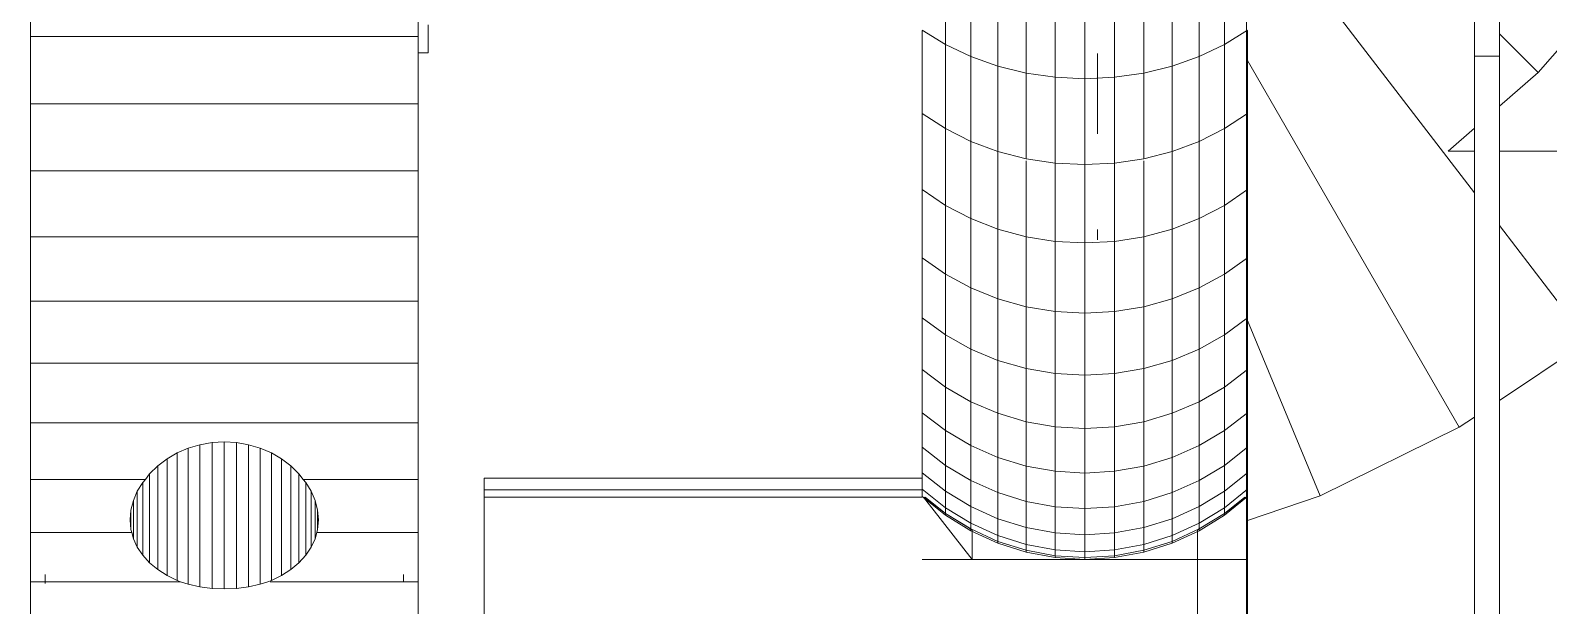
# Model space of a CAD drawing. Header units: inches. Extents: x -827 to 154, y -802 to 207.
# Drawn here: x -509.926 to -505.498, y -212.565 to -210.887 of the extents above; entities that cross this region are included whole.
import ezdxf

# ---------------------------------------------------------------- set-up
doc = ezdxf.new("R2010")
doc.units = ezdxf.units.IN
doc.header["$MEASUREMENT"] = 0
doc.layers.add('Layer0', color=7, linetype='Continuous', lineweight=9)
doc.layers.add('Miter_Saw_Station_skp', color=8, linetype='Continuous', lineweight=9)

# ---------------------------------------------------------------- blocks, each defined once
blk = doc.blocks.new('Miter_Saw_Station_skp_193-402633-Level 1')
at = {"layer": 'Layer0'}
for p, q in [((0, 6.6992), (0, 9.2234)), ((0, 6.6992), (0, 9.2234)), ((0.0787, 6.6992), (0.0787, 9.2234)), ((0.0787, 9.2234), (0.0787, 6.6992)), ((0, 6.2298), (0, 6.6992)), ((0.0787, 6.6992), (0, 6.6992)), ((0, 6.2298), (0, 6.6992)), ((0, 6.6992), (0.0787, 6.6992)), ((0.0787, 6.2298), (0.0787, 6.6992)), ((0.0787, 6.6992), (0.0787, 6.2298))]:
    blk.add_line(p, q, dxfattribs=at)
blk = doc.blocks.new('Miter_Saw_Station_skp_184-402624-Level 1')
at = {"rotation": 90.00000000000001}
blk.add_blockref('Miter_Saw_Station_skp_193-402633-Level 1', (10.1797, 0.3299), dxfattribs=at)
blk = doc.blocks.new('Miter_Saw_Station_skp_183-402623-Level 1')
at = {"layer": 'Layer0'}
for p, q in [((0, 3.2926), (0, 3.4341)), ((0, 3.2926), (0, 3.4341)), ((1.2205, 3.2926), (1.2205, 3.4341)), ((1.2205, 3.2926), (1.2205, 3.4341)), ((0.4969, 3.3004), (0.4729, 3.2926)), ((0.4729, 3.2926), (0.4969, 3.3004)), ((0.5336, 3.3087), (0.4969, 3.3004)), ((0.4969, 3.3004), (0.5336, 3.3087)), ((0.4969, 2.8724), (0.4969, 3.3004)), ((0.4969, 3.3004), (0.4969, 2.8724)), ((0.5716, 3.3137), (0.5336, 3.3087)), ((0.5336, 3.3087), (0.5716, 3.3137)), ((0.5336, 3.3087), (0.5336, 2.8617)), ((0.5336, 2.8617), (0.5336, 3.3087)), ((0.6102, 3.3154), (0.5716, 3.3137)), ((0.6102, 3.3154), (0.5716, 3.3137)), ((0.5716, 2.8551), (0.5716, 3.3137)), ((0.5716, 2.8551), (0.5716, 3.3137)), ((0.6102, 3.3154), (0.6489, 3.3137)), ((0.6102, 3.3154), (0.6102, 2.8529)), ((0.6102, 3.3154), (0.6489, 3.3137)), ((0.6102, 3.3154), (0.6102, 2.8529)), ((0.6489, 3.3137), (0.6869, 3.3087)), ((0.6869, 3.3087), (0.6489, 3.3137)), ((0.6489, 2.8551), (0.6489, 3.3137)), ((0.6489, 2.8551), (0.6489, 3.3137)), ((0.6869, 3.3087), (0.7236, 3.3004)), ((0.6869, 3.3087), (0.6869, 2.8617)), ((0.7236, 3.3004), (0.6869, 3.3087)), ((0.6869, 2.8617), (0.6869, 3.3087)), ((0.7236, 3.3004), (0.7476, 3.2926)), ((0.7236, 2.8724), (0.7236, 3.3004)), ((0.7476, 3.2926), (0.7236, 3.3004)), ((0.7236, 3.3004), (0.7236, 2.8724)), ((1.174, 3.27), (1.174, 3.2979)), ((1.174, 3.2979), (1.174, 3.27)), ((0, 3.2926), (0, 3.1377)), ((0, 3.2926), (0.4655, 3.2926)), ((0, 3.2926), (0.4655, 3.2926)), ((0, 3.1377), (0, 3.2926)), ((0.0465, 3.27), (0.0465, 3.2943)), ((0.0465, 3.2943), (0.0465, 3.27)), ((0.3753, 3.2331), (0.4008, 3.2543)), ((0.3753, 3.2331), (0.4008, 3.2543)), ((0.4008, 3.2543), (0.4299, 3.273)), ((0.4008, 3.2543), (0.4299, 3.273)), ((0.4008, 2.9279), (0.4008, 3.2543)), ((0.4008, 3.2543), (0.4008, 2.9279)), ((0.4299, 3.273), (0.4621, 3.2887)), ((0.4299, 3.273), (0.4621, 3.2887)), ((0.4299, 2.9059), (0.4299, 3.273)), ((0.4299, 3.273), (0.4299, 2.9059)), ((0.4621, 3.2887), (0.4729, 3.2926)), ((0.4621, 3.2887), (0.4729, 3.2926)), ((0.4621, 3.2887), (0.4621, 2.8872)), ((0.4621, 2.8872), (0.4621, 3.2887)), ((1.2205, 3.2926), (0.7476, 3.2926)), ((0.7476, 3.2926), (0.7583, 3.2887)), ((0.7583, 3.2887), (0.7476, 3.2926)), ((1.2205, 3.2926), (0.7476, 3.2926)), ((0.7583, 2.8872), (0.7583, 3.2887)), ((0.7583, 3.2887), (0.7905, 3.273)), ((0.7583, 3.2887), (0.7583, 2.8872)), ((0.7583, 3.2887), (0.7905, 3.273)), ((0.7905, 3.273), (0.8197, 3.2543)), ((0.8197, 3.2543), (0.7905, 3.273)), ((0.7905, 2.9059), (0.7905, 3.273)), ((0.7905, 2.9059), (0.7905, 3.273)), ((0.8197, 3.2543), (0.8452, 3.2331)), ((0.8197, 3.2543), (0.8197, 2.9279)), ((0.8452, 3.2331), (0.8197, 3.2543)), ((0.8197, 2.9279), (0.8197, 3.2543)), ((1.2205, 3.2926), (1.2205, 3.1377)), ((1.2205, 3.1377), (1.2205, 3.2926)), ((0.3366, 3.1842), (0.3537, 3.2095)), ((0.3366, 3.1842), (0.3537, 3.2095)), ((0.3537, 3.2095), (0.3753, 3.2331)), ((0.3537, 3.2095), (0.3753, 3.2331)), ((0.3537, 3.2095), (0.3537, 2.9802)), ((0.3537, 2.9802), (0.3537, 3.2095)), ((0.3753, 3.2331), (0.3753, 2.9531)), ((0.3753, 2.9531), (0.3753, 3.2331)), ((0.8452, 3.2331), (0.8667, 3.2095)), ((0.8452, 3.2331), (0.8452, 2.9531)), ((0.8667, 3.2095), (0.8452, 3.2331)), ((0.8452, 2.9531), (0.8452, 3.2331)), ((0.8667, 3.2095), (0.8839, 3.1842)), ((0.8839, 3.1842), (0.8667, 3.2095)), ((0.8667, 2.9802), (0.8667, 3.2095)), ((0.8667, 3.2095), (0.8667, 2.9802)), ((0.3188, 3.1377), (0.3242, 3.1574)), ((0.3242, 3.1574), (0.3188, 3.1377)), ((0.3242, 3.1574), (0.3366, 3.1842)), ((0.3242, 3.1574), (0.3366, 3.1842)), ((0.3242, 3.0371), (0.3242, 3.1574)), ((0.3242, 3.1574), (0.3242, 3.0371)), ((0.3366, 3.0079), (0.3366, 3.1842)), ((0.3366, 3.1842), (0.3366, 3.0079)), ((0.8839, 3.1842), (0.8963, 3.1574)), ((0.8839, 3.1842), (0.8839, 3.0079)), ((0.8963, 3.1574), (0.8839, 3.1842)), ((0.8839, 3.0079), (0.8839, 3.1842)), ((0.8963, 3.0371), (0.8963, 3.1574)), ((0.8963, 3.1574), (0.9017, 3.1377)), ((0.8963, 3.1574), (0.9017, 3.1377)), ((0.8963, 3.1574), (0.8963, 3.0371)), ((0.3188, 3.1377), (0, 3.1377)), ((0, 3.1377), (0, 2.9707)), ((0, 3.1377), (0.3188, 3.1377)), ((0, 2.9707), (0, 3.1377)), ((0.3141, 3.0981), (0.3166, 3.1289)), ((0.3141, 3.0981), (0.3166, 3.1289)), ((0.3166, 3.1289), (0.3188, 3.1377)), ((0.3166, 3.1289), (0.3188, 3.1377)), ((0.3166, 3.1289), (0.3166, 3.0673)), ((0.3166, 3.0673), (0.3166, 3.1289)), ((0.9039, 3.1289), (0.9017, 3.1377)), ((0.9017, 3.1377), (1.2205, 3.1377)), ((0.9039, 3.1289), (0.9017, 3.1377)), ((1.2205, 3.1377), (0.9017, 3.1377)), ((0.9039, 3.1289), (0.9039, 3.0673)), ((0.9064, 3.0981), (0.9039, 3.1289)), ((0.9064, 3.0981), (0.9039, 3.1289)), ((0.9039, 3.0673), (0.9039, 3.1289)), ((1.2205, 2.9707), (1.2205, 3.1377)), ((1.2205, 2.9707), (1.2205, 3.1377)), ((0.3166, 3.0673), (0.3141, 3.0981)), ((0.3166, 3.0673), (0.3141, 3.0981)), ((0.3242, 3.0371), (0.3166, 3.0673)), ((0.3242, 3.0371), (0.3166, 3.0673)), ((0.8963, 3.0371), (0.9039, 3.0673)), ((0.8963, 3.0371), (0.9039, 3.0673)), ((0.9039, 3.0673), (0.9064, 3.0981)), ((0.9039, 3.0673), (0.9064, 3.0981)), ((0.3366, 3.0079), (0.3242, 3.0371)), ((0.3366, 3.0079), (0.3242, 3.0371)), ((0.8839, 3.0079), (0.8963, 3.0371)), ((0.8839, 3.0079), (0.8963, 3.0371)), ((0.3617, 2.9707), (0, 2.9707)), ((0, 2.7928), (0, 2.9707)), ((0, 2.9707), (0.3617, 2.9707)), ((0, 2.7928), (0, 2.9707)), ((0.3537, 2.9802), (0.3366, 3.0079)), ((0.3537, 2.9802), (0.3366, 3.0079)), ((0.3617, 2.9707), (0.3537, 2.9802)), ((0.3537, 2.9802), (0.3617, 2.9707)), ((0.3753, 2.9531), (0.3617, 2.9707)), ((0.3753, 2.9531), (0.3617, 2.9707)), ((0.8452, 2.9531), (0.8587, 2.9707)), ((0.8452, 2.9531), (0.8587, 2.9707)), ((0.8667, 2.9802), (0.8587, 2.9707)), ((0.8667, 2.9802), (0.8587, 2.9707)), ((1.2205, 2.9707), (0.8587, 2.9707)), ((0.8587, 2.9707), (1.2205, 2.9707)), ((0.8667, 2.9802), (0.8839, 3.0079)), ((0.8667, 2.9802), (0.8839, 3.0079)), ((1.2205, 2.7928), (1.2205, 2.9707)), ((1.2205, 2.7928), (1.2205, 2.9707)), ((0.4008, 2.9279), (0.3753, 2.9531)), ((0.4008, 2.9279), (0.3753, 2.9531)), ((0.4299, 2.9059), (0.4008, 2.9279)), ((0.4299, 2.9059), (0.4008, 2.9279)), ((0.7905, 2.9059), (0.8197, 2.9279)), ((0.7905, 2.9059), (0.8197, 2.9279)), ((0.8197, 2.9279), (0.8452, 2.9531)), ((0.8197, 2.9279), (0.8452, 2.9531)), ((0.4621, 2.8872), (0.4299, 2.9059)), ((0.4299, 2.9059), (0.4621, 2.8872)), ((0.4969, 2.8724), (0.4621, 2.8872)), ((0.4621, 2.8872), (0.4969, 2.8724)), ((0.5336, 2.8617), (0.4969, 2.8724)), ((0.5336, 2.8617), (0.4969, 2.8724)), ((0.6869, 2.8617), (0.7236, 2.8724)), ((0.6869, 2.8617), (0.7236, 2.8724)), ((0.7236, 2.8724), (0.7583, 2.8872)), ((0.7236, 2.8724), (0.7583, 2.8872)), ((0.7583, 2.8872), (0.7905, 2.9059)), ((0.7583, 2.8872), (0.7905, 2.9059)), ((0.5336, 2.8617), (0.5716, 2.8551)), ((0.5716, 2.8551), (0.5336, 2.8617)), ((0.5716, 2.8551), (0.6102, 2.8529)), ((0.6102, 2.8529), (0.5716, 2.8551)), ((0.6102, 2.8529), (0.6489, 2.8551)), ((0.6102, 2.8529), (0.6489, 2.8551)), ((0.6489, 2.8551), (0.6869, 2.8617)), ((0.6489, 2.8551), (0.6869, 2.8617)), ((0, 2.7928), (1.2205, 2.7928)), ((0, 2.6053), (0, 2.7928)), ((0, 2.7928), (0, 2.6053)), ((0, 2.7928), (1.2205, 2.7928)), ((1.2205, 2.6053), (1.2205, 2.7928)), ((1.2205, 2.6053), (1.2205, 2.7928)), ((0, 2.6053), (0, 2.4098)), ((0, 2.6053), (1.2205, 2.6053)), ((0, 2.4098), (0, 2.6053)), ((1.2205, 2.6053), (0, 2.6053)), ((1.2205, 2.4098), (1.2205, 2.6053)), ((1.2205, 2.4098), (1.2205, 2.6053)), ((1.2205, 2.4098), (0, 2.4098)), ((0, 2.2077), (0, 2.4098)), ((0, 2.4098), (0, 2.2077)), ((0, 2.4098), (1.2205, 2.4098)), ((1.2205, 2.2077), (1.2205, 2.4098)), ((1.2205, 2.2077), (1.2205, 2.4098)), ((0, 2.0005), (0, 2.2077)), ((1.2205, 2.2077), (0, 2.2077)), ((0, 2.2077), (0, 2.0005)), ((0, 2.2077), (1.2205, 2.2077)), ((1.2205, 2.0005), (1.2205, 2.2077)), ((1.2205, 2.0005), (1.2205, 2.2077)), ((0, 1.7898), (0, 2.0005)), ((0, 2.0005), (0, 1.7898)), ((0, 2.0005), (1.2205, 2.0005)), ((1.2205, 2.0005), (0, 2.0005)), ((1.2205, 1.7898), (1.2205, 2.0005)), ((1.2205, 1.7898), (1.2205, 2.0005)), ((0, 1.5772), (0, 1.7898)), ((0, 1.7898), (0, 1.5772)), ((0, 1.7898), (1.2205, 1.7898)), ((1.2205, 1.7898), (0, 1.7898)), ((1.2205, 1.5772), (1.2205, 1.7898)), ((1.2205, 1.5772), (1.2205, 1.7898)), ((0, 1.3644), (0, 1.5772)), ((1.2205, 1.5772), (0, 1.5772)), ((0, 1.5772), (0, 1.3644)), ((0, 1.5772), (1.2205, 1.5772)), ((1.2205, 1.3644), (1.2205, 1.5772)), ((1.2205, 1.3644), (1.2205, 1.5772))]:
    blk.add_line(p, q, dxfattribs=at)
blk = doc.blocks.new('Miter_Saw_Station_skp_169-402609-Level 1')
at = {"layer": 'Layer0'}
for p, q in [((0.5902, 7.8487), (0.7477, 7.8487)), ((0.7477, 7.8487), (0.5902, 7.8487)), ((0.5902, 7.7553), (0.5902, 7.8487)), ((0.6749, 7.7039), (0.5902, 7.7553)), ((0.5902, 7.7553), (0.6749, 7.7039)), ((0.6749, 7.7039), (0.7406, 7.6528)), ((0.6749, 7.7039), (0.7406, 7.6528))]:
    blk.add_line(p, q, dxfattribs=at)
blk = doc.blocks.new('Miter_Saw_Station_skp_167-402607-Level 1')
at = {"layer": 'Layer0'}
for p, q in [((0.4184, 11.381), (0.3265, 11.3639)), ((0.4184, 11.381), (0.3265, 11.3639)), ((0.3265, 11.3583), (0.4184, 11.3754)), ((0.4184, 11.3754), (0.3265, 11.3583)), ((0.5118, 11.3867), (0.4184, 11.381)), ((0.5118, 11.3867), (0.4184, 11.381)), ((0.4184, 11.3754), (0.5118, 11.3811)), ((0.5118, 11.3811), (0.4184, 11.3754)), ((0.4184, 11.381), (0.4184, 11.3571)), ((0.4184, 11.3571), (0.4184, 11.381)), ((0.4184, 11.381), (0.4184, 11.3754)), ((0.4184, 11.3754), (0.4184, 11.381)), ((0.5118, 11.3867), (0.6052, 11.381)), ((0.5118, 11.3867), (0.5118, 11.3628)), ((0.5118, 11.3867), (0.5118, 11.3628)), ((0.5118, 11.3867), (0.5118, 11.3811)), ((0.5118, 11.3867), (0.5118, 11.3811)), ((0.5118, 11.3867), (0.6052, 11.381)), ((0.6052, 11.3754), (0.5118, 11.3811)), ((0.6052, 11.3754), (0.5118, 11.3811)), ((0.6052, 11.3571), (0.6052, 11.381)), ((0.6052, 11.381), (0.6971, 11.3639)), ((0.6052, 11.381), (0.6052, 11.3571)), ((0.6052, 11.3754), (0.6052, 11.381)), ((0.6052, 11.381), (0.6052, 11.3754)), ((0.6052, 11.381), (0.6971, 11.3639)), ((0.6971, 11.3583), (0.6052, 11.3754)), ((0.6971, 11.3583), (0.6052, 11.3754)), ((0.2373, 11.3357), (0.1524, 11.2967)), ((0.2373, 11.3357), (0.1524, 11.2967)), ((0.1524, 11.2912), (0.2373, 11.3301)), ((0.2373, 11.3301), (0.1524, 11.2912)), ((0.3265, 11.3639), (0.2373, 11.3357)), ((0.3265, 11.3639), (0.2373, 11.3357)), ((0.2373, 11.3301), (0.3265, 11.3583)), ((0.3265, 11.3583), (0.2373, 11.3301)), ((0.3265, 11.3401), (0.2373, 11.3119)), ((0.2373, 11.3119), (0.3265, 11.3401)), ((0.2373, 11.3357), (0.2373, 11.3119)), ((0.2373, 11.3119), (0.2373, 11.3357)), ((0.2373, 11.3357), (0.2373, 11.3301)), ((0.2373, 11.3301), (0.2373, 11.3357)), ((0.3265, 11.3401), (0.3265, 11.3639)), ((0.3265, 11.3639), (0.3265, 11.3401)), ((0.3265, 11.3583), (0.3265, 11.3639)), ((0.3265, 11.3639), (0.3265, 11.3583)), ((0.3265, 11.3401), (0.4184, 11.3571)), ((0.4184, 11.3571), (0.3265, 11.3401)), ((0.3265, 11.2868), (0.3265, 11.3401)), ((0.3265, 11.3401), (0.3265, 11.2868)), ((0.5118, 11.3628), (0.4184, 11.3571)), ((0.4184, 11.3571), (0.5118, 11.3628)), ((0.4184, 11.3571), (0.4184, 11.3037)), ((0.4184, 11.3037), (0.4184, 11.3571)), ((0.5118, 11.3628), (0.6052, 11.3571)), ((0.5118, 11.3628), (0.5118, 11.3094)), ((0.5118, 11.3628), (0.5118, 11.3094)), ((0.6052, 11.3571), (0.5118, 11.3628)), ((0.6052, 11.3037), (0.6052, 11.3571)), ((0.6052, 11.3571), (0.6971, 11.3401)), ((0.6052, 11.3571), (0.6052, 11.3037)), ((0.6971, 11.3401), (0.6052, 11.3571)), ((0.6971, 11.3401), (0.6971, 11.3639)), ((0.6971, 11.3639), (0.7863, 11.3357)), ((0.6971, 11.3639), (0.6971, 11.3401)), ((0.6971, 11.3639), (0.6971, 11.3583)), ((0.6971, 11.3639), (0.7863, 11.3357)), ((0.6971, 11.3583), (0.6971, 11.3639)), ((0.7863, 11.3301), (0.6971, 11.3583)), ((0.7863, 11.3301), (0.6971, 11.3583)), ((0.6971, 11.2868), (0.6971, 11.3401)), ((0.6971, 11.3401), (0.7863, 11.3119)), ((0.6971, 11.3401), (0.6971, 11.2868)), ((0.7863, 11.3119), (0.6971, 11.3401)), ((0.7863, 11.3119), (0.7863, 11.3357)), ((0.7863, 11.3357), (0.8713, 11.2967)), ((0.7863, 11.3357), (0.7863, 11.3119)), ((0.7863, 11.3357), (0.7863, 11.3301)), ((0.7863, 11.3357), (0.8713, 11.2967)), ((0.7863, 11.3301), (0.7863, 11.3357)), ((0.8713, 11.2912), (0.7863, 11.3301)), ((0.8713, 11.2912), (0.7863, 11.3301)), ((0.1524, 11.2967), (0.0729, 11.2477)), ((0.1524, 11.2967), (0.0729, 11.2477)), ((0.0729, 11.2422), (0.1524, 11.2912)), ((0.1524, 11.2912), (0.0729, 11.2422)), ((0.2373, 11.3119), (0.1524, 11.2732)), ((0.1524, 11.2732), (0.2373, 11.3119)), ((0.1524, 11.2732), (0.1524, 11.2967)), ((0.1524, 11.2967), (0.1524, 11.2732)), ((0.1524, 11.2967), (0.1524, 11.2912)), ((0.1524, 11.2912), (0.1524, 11.2967)), ((0.2373, 11.3119), (0.2373, 11.2589)), ((0.2373, 11.2589), (0.2373, 11.3119)), ((0.3265, 11.2868), (0.2373, 11.2589)), ((0.2373, 11.2589), (0.3265, 11.2868)), ((0.4184, 11.3037), (0.3265, 11.2868)), ((0.3265, 11.2868), (0.4184, 11.3037)), ((0.3265, 11.2868), (0.3265, 11.2044)), ((0.3265, 11.2044), (0.3265, 11.2868)), ((0.5118, 11.3094), (0.4184, 11.3037)), ((0.4184, 11.3037), (0.5118, 11.3094)), ((0.4184, 11.2211), (0.4184, 11.3037)), ((0.4184, 11.3037), (0.4184, 11.2211)), ((0.5118, 11.3094), (0.5118, 11.2267)), ((0.5118, 11.3094), (0.6052, 11.3037)), ((0.5118, 11.3094), (0.5118, 11.2267)), ((0.6052, 11.3037), (0.5118, 11.3094)), ((0.6052, 11.3037), (0.6971, 11.2868)), ((0.6052, 11.3037), (0.6052, 11.2211)), ((0.6052, 11.2211), (0.6052, 11.3037)), ((0.6971, 11.2868), (0.6052, 11.3037)), ((0.6971, 11.2044), (0.6971, 11.2868)), ((0.6971, 11.2868), (0.7863, 11.2589)), ((0.6971, 11.2868), (0.6971, 11.2044)), ((0.7863, 11.2589), (0.6971, 11.2868)), ((0.7863, 11.3119), (0.8713, 11.2732)), ((0.7863, 11.3119), (0.7863, 11.2589)), ((0.7863, 11.2589), (0.7863, 11.3119)), ((0.8713, 11.2732), (0.7863, 11.3119)), ((0.8713, 11.2732), (0.8713, 11.2967)), ((0.8713, 11.2967), (0.9508, 11.2477)), ((0.8713, 11.2967), (0.8713, 11.2732)), ((0.8713, 11.2967), (0.8713, 11.2912)), ((0.8713, 11.2967), (0.9508, 11.2477)), ((0.8713, 11.2912), (0.8713, 11.2967)), ((0.9508, 11.2422), (0.8713, 11.2912)), ((0.9508, 11.2422), (0.8713, 11.2912)), ((0.0729, 11.2477), (0, 11.1894)), ((0.0729, 11.2477), (0, 11.1894)), ((0.009, 11.191), (0.0729, 11.2422)), ((0.0729, 11.2422), (0.009, 11.191)), ((0.1524, 11.2732), (0.0729, 11.2243)), ((0.0729, 11.2243), (0.1524, 11.2732)), ((0.0729, 11.2477), (0.0729, 11.2422)), ((0.0729, 11.2477), (0.0729, 11.2243)), ((0.0729, 11.2243), (0.0729, 11.2477)), ((0.0729, 11.2422), (0.0729, 11.2477)), ((0.1524, 11.2732), (0.1524, 11.2205)), ((0.1524, 11.2205), (0.1524, 11.2732)), ((0.2373, 11.2589), (0.1524, 11.2205)), ((0.1524, 11.2205), (0.2373, 11.2589)), ((0.2373, 11.1769), (0.2373, 11.2589)), ((0.2373, 11.2589), (0.2373, 11.1769)), ((0.4184, 11.2211), (0.5118, 11.2267)), ((0.5118, 11.2267), (0.4184, 11.2211)), ((0.5118, 11.2267), (0.6052, 11.2211)), ((0.5118, 11.2267), (0.5118, 11.1151)), ((0.6052, 11.2211), (0.5118, 11.2267)), ((0.5118, 11.2267), (0.5118, 11.1151)), ((0.7863, 11.1769), (0.7863, 11.2589)), ((0.7863, 11.2589), (0.8713, 11.2205)), ((0.7863, 11.2589), (0.7863, 11.1769)), ((0.8713, 11.2205), (0.7863, 11.2589)), ((0.8713, 11.2205), (0.8713, 11.2732)), ((0.8713, 11.2732), (0.9508, 11.2243)), ((0.8713, 11.2732), (0.8713, 11.2205)), ((0.9508, 11.2243), (0.8713, 11.2732)), ((0.9508, 11.2477), (1.0236, 11.1894)), ((0.9508, 11.2477), (0.9508, 11.2243)), ((0.9508, 11.2243), (0.9508, 11.2477)), ((0.9508, 11.2477), (0.9508, 11.2422)), ((0.9508, 11.2477), (1.0236, 11.1894)), ((0.9508, 11.2422), (0.9508, 11.2477)), ((1.0146, 11.191), (0.9508, 11.2422)), ((1.0146, 11.191), (0.9508, 11.2422)), ((0.0729, 11.2243), (0, 11.1662)), ((0, 11.1662), (0.0729, 11.2243)), ((0.0729, 11.172), (0.0729, 11.2243)), ((0.0729, 11.2243), (0.0729, 11.172)), ((0.1524, 11.2205), (0.0729, 11.172)), ((0.0729, 11.172), (0.1524, 11.2205)), ((0.1524, 11.2205), (0.1524, 11.1389)), ((0.1524, 11.1389), (0.1524, 11.2205)), ((0.2373, 11.1769), (0.3265, 11.2044)), ((0.3265, 11.2044), (0.2373, 11.1769)), ((0.4184, 11.2211), (0.3265, 11.2044)), ((0.3265, 11.2044), (0.4184, 11.2211)), ((0.3265, 11.0932), (0.3265, 11.2044)), ((0.3265, 11.2044), (0.3265, 11.0932)), ((0.4184, 11.2211), (0.4184, 11.1096)), ((0.4184, 11.1096), (0.4184, 11.2211)), ((0.6971, 11.2044), (0.6052, 11.2211)), ((0.6052, 11.1096), (0.6052, 11.2211)), ((0.6052, 11.2211), (0.6971, 11.2044)), ((0.6052, 11.2211), (0.6052, 11.1096)), ((0.7863, 11.1769), (0.6971, 11.2044)), ((0.6971, 11.2044), (0.7863, 11.1769)), ((0.6971, 11.2044), (0.6971, 11.0932)), ((0.6971, 11.0932), (0.6971, 11.2044)), ((0.8713, 11.1389), (0.8713, 11.2205)), ((0.8713, 11.2205), (0.9508, 11.172)), ((0.8713, 11.2205), (0.8713, 11.1389)), ((0.9508, 11.172), (0.8713, 11.2205)), ((0.9508, 11.172), (0.9508, 11.2243)), ((0.9508, 11.2243), (1.0236, 11.1662)), ((0.9508, 11.2243), (0.9508, 11.172)), ((1.0236, 11.1662), (0.9508, 11.2243)), ((0.0729, 11.172), (0, 11.1143)), ((0, 11.1143), (0.0729, 11.172)), ((0.0729, 11.0911), (0.0729, 11.172)), ((0.0729, 11.172), (0.0729, 11.0911)), ((0.0729, 11.0911), (0.1524, 11.1389)), ((0.1524, 11.1389), (0.0729, 11.0911)), ((0.1524, 11.1389), (0.2373, 11.1769)), ((0.2373, 11.1769), (0.1524, 11.1389)), ((0.1524, 11.1389), (0.1524, 11.0288)), ((0.1524, 11.0288), (0.1524, 11.1389)), ((0.2373, 11.1769), (0.2373, 11.0661)), ((0.2373, 11.0661), (0.2373, 11.1769)), ((0.8713, 11.1389), (0.7863, 11.1769)), ((0.7863, 11.0661), (0.7863, 11.1769)), ((0.7863, 11.1769), (0.8713, 11.1389)), ((0.7863, 11.1769), (0.7863, 11.0661)), ((0.8713, 11.1389), (0.9508, 11.0911)), ((0.8713, 11.1389), (0.8713, 11.0288)), ((0.9508, 11.0911), (0.8713, 11.1389)), ((0.8713, 11.0288), (0.8713, 11.1389)), ((0.9508, 11.0911), (0.9508, 11.172)), ((0.9508, 11.172), (1.0236, 11.1143)), ((0.9508, 11.172), (0.9508, 11.0911)), ((1.0236, 11.1143), (0.9508, 11.172)), ((0, 11.0341), (0.0729, 11.0911)), ((0.0729, 11.0911), (0, 11.0341)), ((0.0729, 10.9818), (0.0729, 11.0911)), ((0.0729, 11.0911), (0.0729, 10.9818)), ((0.2373, 11.0661), (0.3265, 11.0932)), ((0.3265, 11.0932), (0.2373, 11.0661)), ((0.3265, 11.0932), (0.4184, 11.1096)), ((0.4184, 11.1096), (0.3265, 11.0932)), ((0.3265, 11.0932), (0.3265, 10.9537)), ((0.3265, 10.9537), (0.3265, 11.0932)), ((0.4184, 11.1096), (0.5118, 11.1151)), ((0.5118, 11.1151), (0.4184, 11.1096)), ((0.4184, 11.1096), (0.4184, 10.9697)), ((0.4184, 10.9697), (0.4184, 11.1096)), ((0.6052, 11.1096), (0.5118, 11.1151)), ((0.5118, 11.1151), (0.6052, 11.1096)), ((0.5118, 11.1151), (0.5118, 10.9751)), ((0.5118, 11.1151), (0.5118, 10.9751)), ((0.6052, 11.1096), (0.6971, 11.0932)), ((0.6052, 11.1096), (0.6052, 10.9697)), ((0.6971, 11.0932), (0.6052, 11.1096)), ((0.6052, 10.9697), (0.6052, 11.1096)), ((0.6971, 10.9537), (0.6971, 11.0932)), ((0.7863, 11.0661), (0.6971, 11.0932)), ((0.6971, 11.0932), (0.7863, 11.0661)), ((0.6971, 11.0932), (0.6971, 10.9537)), ((0.9508, 10.9818), (0.9508, 11.0911)), ((1.0236, 11.0341), (0.9508, 11.0911)), ((0.9508, 11.0911), (1.0236, 11.0341)), ((0.9508, 11.0911), (0.9508, 10.9818)), ((0.1524, 11.0288), (0.2373, 11.0661)), ((0.2373, 11.0661), (0.1524, 11.0288)), ((0.2373, 11.0661), (0.2373, 10.9272)), ((0.2373, 10.9272), (0.2373, 11.0661)), ((0.7863, 11.0661), (0.8713, 11.0288)), ((0.7863, 11.0661), (0.7863, 10.9272)), ((0.8713, 11.0288), (0.7863, 11.0661)), ((0.7863, 10.9272), (0.7863, 11.0661)), ((0.0729, 10.9818), (0.1524, 11.0288)), ((0.1524, 11.0288), (0.0729, 10.9818)), ((0.1524, 10.8907), (0.1524, 11.0288)), ((0.1524, 11.0288), (0.1524, 10.8907)), ((0.9508, 10.9818), (0.8713, 11.0288)), ((0.8713, 11.0288), (0.9508, 10.9818)), ((0.8713, 11.0288), (0.8713, 10.8907)), ((0.8713, 10.8907), (0.8713, 11.0288)), ((0, 10.9258), (0.0729, 10.9818)), ((0.0729, 10.9818), (0, 10.9258)), ((0.0729, 10.9818), (0.0729, 10.8447)), ((0.0729, 10.8447), (0.0729, 10.9818)), ((0.3265, 10.9537), (0.2373, 10.9272)), ((0.2373, 10.9272), (0.3265, 10.9537)), ((0.4184, 10.9697), (0.3265, 10.9537)), ((0.3265, 10.9537), (0.4184, 10.9697)), ((0.3265, 10.9537), (0.3265, 10.7864)), ((0.3265, 10.7864), (0.3265, 10.9537)), ((0.5118, 10.9751), (0.4184, 10.9697)), ((0.4184, 10.9697), (0.5118, 10.9751)), ((0.4184, 10.9697), (0.4184, 10.8021)), ((0.4184, 10.8021), (0.4184, 10.9697)), ((0.6052, 10.9697), (0.5118, 10.9751)), ((0.5118, 10.9751), (0.5118, 10.8073)), ((0.5118, 10.9751), (0.6052, 10.9697)), ((0.5118, 10.9751), (0.5118, 10.8073)), ((0.6971, 10.9537), (0.6052, 10.9697)), ((0.6052, 10.8021), (0.6052, 10.9697)), ((0.6052, 10.9697), (0.6971, 10.9537)), ((0.6052, 10.9697), (0.6052, 10.8021)), ((0.7863, 10.9272), (0.6971, 10.9537)), ((0.6971, 10.7864), (0.6971, 10.9537)), ((0.6971, 10.9537), (0.7863, 10.9272)), ((0.6971, 10.9537), (0.6971, 10.7864)), ((0.9508, 10.8447), (0.9508, 10.9818)), ((0.9508, 10.9818), (1.0236, 10.9258)), ((0.9508, 10.9818), (0.9508, 10.8447)), ((1.0236, 10.9258), (0.9508, 10.9818)), ((0.2373, 10.9272), (0.1524, 10.8907)), ((0.1524, 10.8907), (0.2373, 10.9272)), ((0.2373, 10.9272), (0.2373, 10.7607)), ((0.2373, 10.7607), (0.2373, 10.9272)), ((0.8713, 10.8907), (0.7863, 10.9272)), ((0.7863, 10.7607), (0.7863, 10.9272)), ((0.7863, 10.9272), (0.8713, 10.8907)), ((0.7863, 10.9272), (0.7863, 10.7607)), ((0.0729, 10.8447), (0, 10.7899)), ((0, 10.7899), (0.0729, 10.8447)), ((0.1524, 10.8907), (0.0729, 10.8447)), ((0.0729, 10.8447), (0.1524, 10.8907)), ((0.0729, 10.8447), (0.0729, 10.6803)), ((0.0729, 10.6803), (0.0729, 10.8447)), ((0.1524, 10.8907), (0.1524, 10.7251)), ((0.1524, 10.7251), (0.1524, 10.8907)), ((0.9508, 10.8447), (0.8713, 10.8907)), ((0.8713, 10.7251), (0.8713, 10.8907)), ((0.8713, 10.8907), (0.9508, 10.8447)), ((0.8713, 10.8907), (0.8713, 10.7251)), ((1.0236, 10.7899), (0.9508, 10.8447)), ((0.9508, 10.8447), (1.0236, 10.7899)), ((0.9508, 10.8447), (0.9508, 10.6803)), ((0.9508, 10.6803), (0.9508, 10.8447)), ((0.4184, 10.8021), (0.3265, 10.7864)), ((0.3265, 10.7864), (0.4184, 10.8021)), ((0.4184, 10.8021), (0.5118, 10.8073)), ((0.5118, 10.8073), (0.4184, 10.8021)), ((0.4184, 10.8021), (0.4184, 10.6074)), ((0.4184, 10.6074), (0.4184, 10.8021)), ((0.5118, 10.8073), (0.6052, 10.8021)), ((0.5118, 10.8073), (0.5118, 10.6124)), ((0.5118, 10.8073), (0.5118, 10.6124)), ((0.6052, 10.8021), (0.5118, 10.8073)), ((0.6052, 10.8021), (0.6971, 10.7864)), ((0.6052, 10.8021), (0.6052, 10.6074)), ((0.6052, 10.6074), (0.6052, 10.8021)), ((0.6971, 10.7864), (0.6052, 10.8021)), ((0.1524, 10.7251), (0.2373, 10.7607)), ((0.2373, 10.7607), (0.1524, 10.7251)), ((0.3265, 10.7864), (0.2373, 10.7607)), ((0.2373, 10.7607), (0.3265, 10.7864)), ((0.2373, 10.5673), (0.2373, 10.7607)), ((0.2373, 10.7607), (0.2373, 10.5673)), ((0.3265, 10.5922), (0.3265, 10.7864)), ((0.3265, 10.7864), (0.3265, 10.5922)), ((0.6971, 10.5922), (0.6971, 10.7864)), ((0.6971, 10.7864), (0.7863, 10.7607)), ((0.6971, 10.7864), (0.6971, 10.5922)), ((0.7863, 10.7607), (0.6971, 10.7864)), ((0.7863, 10.5673), (0.7863, 10.7607)), ((0.7863, 10.7607), (0.8713, 10.7251)), ((0.7863, 10.7607), (0.7863, 10.5673)), ((0.8713, 10.7251), (0.7863, 10.7607)), ((0.0729, 10.6803), (0.1524, 10.7251)), ((0.1524, 10.7251), (0.0729, 10.6803)), ((0.1524, 10.7251), (0.1524, 10.5329)), ((0.1524, 10.5329), (0.1524, 10.7251)), ((0.8713, 10.5329), (0.8713, 10.7251)), ((0.8713, 10.7251), (0.9508, 10.6803)), ((0.8713, 10.7251), (0.8713, 10.5329)), ((0.9508, 10.6803), (0.8713, 10.7251)), ((0.0729, 10.6803), (0, 10.627)), ((0, 10.627), (0.0729, 10.6803)), ((0.0729, 10.6803), (0.0729, 10.4895)), ((0.0729, 10.4895), (0.0729, 10.6803)), ((0.9508, 10.4895), (0.9508, 10.6803)), ((0.9508, 10.6803), (1.0236, 10.627)), ((0.9508, 10.6803), (0.9508, 10.4895)), ((1.0236, 10.627), (0.9508, 10.6803)), ((0.3265, 10.5922), (0.4184, 10.6074)), ((0.4184, 10.6074), (0.3265, 10.5922)), ((0.4184, 10.6074), (0.5118, 10.6124)), ((0.5118, 10.6124), (0.4184, 10.6074)), ((0.4184, 10.3865), (0.4184, 10.6074)), ((0.4184, 10.6074), (0.4184, 10.3865)), ((0.6052, 10.6074), (0.5118, 10.6124)), ((0.5118, 10.6124), (0.6052, 10.6074)), ((0.5118, 10.6124), (0.5118, 10.3914)), ((0.5118, 10.6124), (0.5118, 10.3914)), ((0.6971, 10.5922), (0.6052, 10.6074)), ((0.6052, 10.3865), (0.6052, 10.6074)), ((0.6052, 10.6074), (0.6971, 10.5922)), ((0.6052, 10.6074), (0.6052, 10.3865)), ((0.2373, 10.5673), (0.1524, 10.5329)), ((0.1524, 10.5329), (0.2373, 10.5673)), ((0.2373, 10.5673), (0.3265, 10.5922)), ((0.3265, 10.5922), (0.2373, 10.5673)), ((0.2373, 10.5673), (0.2373, 10.3479)), ((0.2373, 10.3479), (0.2373, 10.5673)), ((0.3265, 10.5922), (0.3265, 10.3719)), ((0.3265, 10.3719), (0.3265, 10.5922)), ((0.7863, 10.5673), (0.6971, 10.5922)), ((0.6971, 10.5922), (0.7863, 10.5673)), ((0.6971, 10.5922), (0.6971, 10.3719)), ((0.6971, 10.3719), (0.6971, 10.5922)), ((0.8713, 10.5329), (0.7863, 10.5673)), ((0.7863, 10.5673), (0.8713, 10.5329)), ((0.7863, 10.5673), (0.7863, 10.3479)), ((0.7863, 10.3479), (0.7863, 10.5673)), ((0.1524, 10.5329), (0.0729, 10.4895)), ((0.0729, 10.4895), (0.1524, 10.5329)), ((0.1524, 10.5329), (0.1524, 10.3148)), ((0.1524, 10.3148), (0.1524, 10.5329)), ((0.9508, 10.4895), (0.8713, 10.5329)), ((0.8713, 10.3148), (0.8713, 10.5329)), ((0.8713, 10.5329), (0.9508, 10.4895)), ((0.8713, 10.5329), (0.8713, 10.3148)), ((0.0729, 10.4895), (0, 10.4379)), ((0, 10.4379), (0.0729, 10.4895)), ((0.0729, 10.4895), (0.0729, 10.2731)), ((0.0729, 10.2731), (0.0729, 10.4895)), ((1.0236, 10.4379), (0.9508, 10.4895)), ((0.9508, 10.2731), (0.9508, 10.4895)), ((0.9508, 10.4895), (1.0236, 10.4379)), ((0.9508, 10.4895), (0.9508, 10.2731)), ((0.3265, 10.3719), (0.2373, 10.3479)), ((0.2373, 10.3479), (0.3265, 10.3719)), ((0.4184, 10.3865), (0.3265, 10.3719)), ((0.3265, 10.3719), (0.4184, 10.3865)), ((0.3265, 10.3719), (0.3265, 10.1332)), ((0.3265, 10.1332), (0.3265, 10.3719)), ((0.5118, 10.3914), (0.4184, 10.3865)), ((0.4184, 10.3865), (0.5118, 10.3914)), ((0.4184, 10.3865), (0.4184, 10.1404)), ((0.4184, 10.1404), (0.4184, 10.3865)), ((0.5118, 10.3914), (0.5118, 10.1451)), ((0.5118, 10.3914), (0.6052, 10.3865)), ((0.5118, 10.3914), (0.5118, 10.1451)), ((0.6052, 10.3865), (0.5118, 10.3914)), ((0.6052, 10.1404), (0.6052, 10.3865)), ((0.6052, 10.3865), (0.6971, 10.3719)), ((0.6052, 10.3865), (0.6052, 10.1404)), ((0.6971, 10.3719), (0.6052, 10.3865)), ((0.6971, 10.3719), (0.7863, 10.3479)), ((0.6971, 10.3719), (0.6971, 10.1332)), ((0.6971, 10.1332), (0.6971, 10.3719)), ((0.7863, 10.3479), (0.6971, 10.3719)), ((0.2373, 10.3479), (0.1524, 10.3148)), ((0.1524, 10.3148), (0.2373, 10.3479)), ((0.2373, 10.1035), (0.2373, 10.3479)), ((0.2373, 10.3479), (0.2373, 10.1035)), ((0.7863, 10.1035), (0.7863, 10.3479)), ((0.7863, 10.3479), (0.8713, 10.3148)), ((0.7863, 10.3479), (0.7863, 10.1035)), ((0.8713, 10.3148), (0.7863, 10.3479)), ((0, 10.2234), (0.0729, 10.2731)), ((0.0729, 10.2731), (0, 10.2234)), ((0.1524, 10.3148), (0.0729, 10.2731)), ((0.0729, 10.2731), (0.1524, 10.3148)), ((0.0729, 10.0319), (0.0729, 10.2731)), ((0.0729, 10.2731), (0.0729, 10.0319)), ((0.1524, 10.3148), (0.1524, 10.0718)), ((0.1524, 10.0718), (0.1524, 10.3148)), ((0.8713, 10.0718), (0.8713, 10.3148)), ((0.8713, 10.3148), (0.9508, 10.2731)), ((0.8713, 10.3148), (0.8713, 10.0718)), ((0.9508, 10.2731), (0.8713, 10.3148)), ((0.9508, 10.0319), (0.9508, 10.2731)), ((0.9508, 10.2731), (1.0236, 10.2234)), ((0.9508, 10.2731), (0.9508, 10.0319)), ((1.0236, 10.2234), (0.9508, 10.2731)), ((0, 10.2234), (0, 9.9859)), ((0, 9.9859), (0, 10.2234)), ((1.0236, 9.9859), (1.0236, 10.2234)), ((1.0236, 9.9859), (1.0236, 10.2234)), ((0.3265, 10.1265), (0.4184, 10.1404)), ((0.4184, 10.1404), (0.3265, 10.1265)), ((0.5118, 10.1451), (0.4184, 10.1404)), ((0.4184, 10.1404), (0.5118, 10.1451)), ((0.4184, 9.8703), (0.4184, 10.1404)), ((0.4184, 10.1404), (0.4184, 9.8703)), ((0.5118, 10.1451), (0.5118, 9.8747)), ((0.5118, 10.1451), (0.6052, 10.1404)), ((0.5118, 10.1451), (0.5118, 9.8747)), ((0.6052, 10.1404), (0.5118, 10.1451)), ((0.6052, 10.1404), (0.6971, 10.1265)), ((0.6052, 10.1404), (0.6052, 9.8703)), ((0.6052, 9.8703), (0.6052, 10.1404)), ((0.6971, 10.1265), (0.6052, 10.1404)), ((0.2373, 10.1035), (0.1524, 10.0718)), ((0.1524, 10.0718), (0.2373, 10.1035)), ((0.2373, 10.1035), (0.3265, 10.1265)), ((0.3265, 10.1265), (0.2373, 10.1035)), ((0.2373, 9.8352), (0.2373, 10.1035)), ((0.2373, 10.1035), (0.2373, 9.8352)), ((0.3265, 10.1265), (0.3265, 9.857)), ((0.3265, 9.857), (0.3265, 10.1265)), ((0.7863, 10.1035), (0.6971, 10.1265)), ((0.6971, 9.857), (0.6971, 10.1265)), ((0.6971, 10.1265), (0.7863, 10.1035)), ((0.6971, 10.1265), (0.6971, 9.857)), ((0.8713, 10.0718), (0.7863, 10.1035)), ((0.7863, 10.1035), (0.8713, 10.0718)), ((0.7863, 10.1035), (0.7863, 9.8352)), ((0.7863, 9.8352), (0.7863, 10.1035)), ((0, 9.9844), (0.0729, 10.0319)), ((0, 9.9844), (0.0729, 10.0319)), ((0.0729, 10.0319), (0.1524, 10.0718)), ((0.1524, 10.0718), (0.0729, 10.0319)), ((0.0729, 9.7671), (0.0729, 10.0319)), ((0.0729, 9.7671), (0.0729, 10.0319)), ((0.1524, 9.8051), (0.1524, 10.0718)), ((0.1524, 10.0718), (0.1524, 9.8051)), ((0.9508, 10.0319), (0.8713, 10.0718)), ((0.8713, 10.0718), (0.9508, 10.0319)), ((0.8713, 10.0718), (0.8713, 9.8051)), ((0.8713, 9.8051), (0.8713, 10.0718)), ((1.0236, 9.9844), (0.9508, 10.0319)), ((0.9508, 9.7671), (0.9508, 10.0319)), ((0.9508, 9.7671), (0.9508, 10.0319)), ((1.0236, 9.9844), (0.9508, 10.0319)), ((0, 9.9844), (0, 9.7234)), ((0, 9.9844), (0, 9.7234)), ((1.0236, 9.9844), (1.0236, 9.7234)), ((1.0236, 9.7234), (1.0236, 9.9844)), ((0.3265, 9.857), (0.2373, 9.8352)), ((0.2373, 9.8352), (0.3265, 9.857)), ((0.4184, 9.8703), (0.3265, 9.857)), ((0.3265, 9.857), (0.4184, 9.8703)), ((0.3265, 9.857), (0.3265, 9.5647)), ((0.3265, 9.5647), (0.3265, 9.857)), ((0.5118, 9.8747), (0.4184, 9.8703)), ((0.4184, 9.8703), (0.5118, 9.8747)), ((0.4184, 9.5772), (0.4184, 9.8703)), ((0.4184, 9.8703), (0.4184, 9.5772)), ((0.5118, 9.8747), (0.5118, 9.5814)), ((0.5118, 9.8747), (0.6052, 9.8703)), ((0.5118, 9.8747), (0.5118, 9.5814)), ((0.6052, 9.8703), (0.5118, 9.8747)), ((0.6052, 9.8703), (0.6971, 9.857)), ((0.6052, 9.8703), (0.6052, 9.5772)), ((0.6052, 9.5772), (0.6052, 9.8703)), ((0.6971, 9.857), (0.6052, 9.8703)), ((0.6971, 9.5647), (0.6971, 9.857)), ((0.6971, 9.857), (0.7863, 9.8352)), ((0.6971, 9.857), (0.6971, 9.5647)), ((0.7863, 9.8352), (0.6971, 9.857)), ((0.1524, 9.8051), (0.0729, 9.7671)), ((0.0729, 9.7671), (0.1524, 9.8051)), ((0.2373, 9.8352), (0.1524, 9.8051)), ((0.1524, 9.8051), (0.2373, 9.8352)), ((0.1524, 9.5157), (0.1524, 9.8051)), ((0.1524, 9.8051), (0.1524, 9.5157)), ((0.2373, 9.8352), (0.2373, 9.5441)), ((0.2373, 9.5441), (0.2373, 9.8352)), ((0.7863, 9.8352), (0.8713, 9.8051)), ((0.7863, 9.8352), (0.7863, 9.5441)), ((0.7863, 9.5441), (0.7863, 9.8352)), ((0.8713, 9.8051), (0.7863, 9.8352)), ((0.8713, 9.5157), (0.8713, 9.8051)), ((0.9508, 9.7671), (0.8713, 9.8051)), ((0.8713, 9.8051), (0.9508, 9.7671)), ((0.8713, 9.8051), (0.8713, 9.5157)), ((0, 9.722), (0.0729, 9.7671)), ((0.0729, 9.7671), (0, 9.722)), ((0.0729, 9.4799), (0.0729, 9.7671)), ((0.0729, 9.4799), (0.0729, 9.7671)), ((0.9508, 9.7671), (1.0236, 9.722)), ((1.0236, 9.722), (0.9508, 9.7671)), ((0.9508, 9.4799), (0.9508, 9.7671)), ((0.9508, 9.4799), (0.9508, 9.7671))]:
    blk.add_line(p, q, dxfattribs=at)
blk = doc.blocks.new('Miter_Saw_Station_skp_163-V13-Level 1')
at = {"layer": 'Layer0'}
for p, q in [((0, 6.9009), (0, 6.8003)), ((0, 2.9321), (0, 6.9009)), ((0, 4.6867), (0, 6.8003)), ((0, 5.7102), (0, 6.7094)), ((0, 6.7094), (0, 6.3858)), ((0, 6.2671), (0, 6.3858)), ((0, 6.1236), (0, 6.2671)), ((0, 5.9649), (0, 6.1236)), ((0, 6.1186), (0, 6.0699)), ((0, 5.7716), (0, 6.1186)), ((0, 6.0287), (0, 6.0699)), ((0, 5.9789), (0, 6.0287)), ((0, 5.9238), (0, 5.9789)), ((0, 5.802), (0, 5.9649)), ((0, 5.8672), (0, 5.9238)), ((0, 5.813), (0, 5.8672)), ((0, 5.7648), (0, 5.813)), ((0, 5.6458), (0, 5.802)), ((0, 5.7338), (0, 5.7716)), ((0, 5.7648), (0, 5.726)), ((0, 5.7041), (0, 5.7338)), ((0, 5.726), (0, 5.6992)), ((0, 5.3257), (0, 5.7064)), ((0, 5.3103), (0, 5.7064)), ((0, 5.6878), (0, 5.7041)), ((0, 5.6992), (0, 5.6861)), ((0, 5.6861), (0, 5.6878)), ((0, 5.6458), (0, 5.5071)), ((0, 5.1999), (0, 5.542)), ((0, 5.2716), (0, 5.542)), ((0, 5.3954), (0, 5.5071)), ((0, 5.3954), (0, 5.3292)), ((0, 5.3509), (0, 5.3891)), ((0, 5.3103), (0, 5.197)), ((0, 5.3019), (0, 5.2773)), ((0, 5.0948), (0, 5.2716)), ((0, 5.1209), (0, 5.0321)), ((0, 4.8851), (0, 5.1209)), ((0, 3.2336), (0, 2.8315)), ((0, 2.9321), (0, 2.8315)), ((0, 2.749), (0, 2.8747)), ((0, 2.749), (0, 2.6987))]:
    blk.add_line(p, q, dxfattribs=at)
blk = doc.blocks.new('Miter_Saw_Station_skp_162-402602-Level 1')
blk.add_blockref('Miter_Saw_Station_skp_163-V13-Level 1', (0, 0))
blk = doc.blocks.new('Miter_Saw_Station_skp_159-V16-Level 1')
at = {"layer": 'Layer0'}
blk.add_line((0, 0.3681), (0, 0.3352), dxfattribs=at)
blk = doc.blocks.new('Miter_Saw_Station_skp_159-V18-Level 1')
at = {"layer": 'Layer0'}
blk.add_line((0, 0.9209), (0, 0.6682), dxfattribs=at)
blk = doc.blocks.new('Miter_Saw_Station_skp_158-402598-Level 1')
for name in ['Miter_Saw_Station_skp_159-V18-Level 1', 'Miter_Saw_Station_skp_159-V16-Level 1']:
    blk.add_blockref(name, (0, 0))
blk = doc.blocks.new('Miter_Saw_Station_skp_157-402597-Level 1')
at = {"layer": 'Layer0'}
for p, q in [((2.8543, 12.4141), (2.8543, 14.7618)), ((2.8543, 14.7617), (2.8543, 12.4143)), ((0.4528, 12.6701), (0.4528, 14.3901)), ((0.4528, 12.6701), (0.4528, 14.3901)), ((0.6102, 13.9127), (0.6102, 12.6701)), ((0.6102, 12.6701), (0.6102, 13.9127)), ((0.6102, 13.9127), (0.6102, 12.6701)), ((0.4528, 12.4742), (0.4528, 12.6701)), ((0.4528, 12.4742), (0.4528, 12.6701)), ((0.6102, 12.6701), (0.4528, 12.6701)), ((0.4528, 12.6701), (0.6102, 12.6701)), ((0.6102, 12.6701), (0.6102, 12.5766)), ((0.6102, 12.5766), (0.6102, 12.6701)), ((0.6102, 12.6701), (1.3189, 12.6701)), ((1.3189, 12.6701), (0.6102, 12.6701)), ((0.6102, 12.6701), (1.3189, 12.6701)), ((0.6102, 12.6701), (0.6102, 12.5766)), ((1.3189, 12.5766), (1.3189, 12.6701)), ((1.3189, 12.6701), (1.4725, 12.4742)), ((1.3189, 12.5766), (1.3189, 12.6701)), ((0.6051, 12.5743), (0.5256, 12.5253)), ((0.5256, 12.5253), (0.6051, 12.5743)), ((0.6051, 12.5743), (0.6102, 12.5766)), ((0.6051, 12.5743), (0.6102, 12.5766)), ((0.5256, 12.5253), (0.4599, 12.4742)), ((0.4599, 12.4742), (0.5256, 12.5253)), ((0.4528, 12.451), (0.4528, 12.4742)), ((0.4528, 12.451), (0.4528, 12.4742)), ((1.4764, 12.4742), (2.8543, 12.4743)), ((2.8543, 12.4743), (1.4764, 12.4742)), ((1.4764, 12.4742), (1.4764, 12.451)), ((1.4764, 12.4742), (1.4764, 12.451)), ((0.4528, 12.3991), (0.4528, 12.4493)), ((0.4528, 12.3991), (0.4528, 12.4493)), ((2.8543, 12.4511), (1.4764, 12.451)), ((1.4764, 12.451), (2.8543, 12.4511)), ((1.4764, 12.4493), (1.4764, 12.4142)), ((1.4764, 12.4493), (1.4764, 12.4142)), ((0.4528, 12.3189), (0.4528, 12.3975)), ((0.4528, 12.3189), (0.4528, 12.3975)), ((2.8543, 12.4143), (1.4764, 12.4142)), ((1.4764, 12.4142), (1.4764, 12.3991)), ((1.4764, 12.4142), (1.4764, 12.3991)), ((1.4764, 12.414), (2.8543, 12.4141)), ((1.4764, 12.3189), (1.4764, 12.3975)), ((1.4764, 12.3975), (1.4764, 12.3189)), ((0.4528, 12.3172), (0.4528, 12.2105)), ((0.4528, 12.2105), (0.4528, 12.3172)), ((1.4764, 12.2105), (1.4764, 12.3172)), ((1.4764, 12.3172), (1.4764, 12.2105)), ((0.4528, 12.0746), (0.4528, 12.2089)), ((0.4528, 12.0746), (0.4528, 12.2089)), ((1.4764, 12.0746), (1.4764, 12.2089)), ((1.4764, 12.2089), (1.4764, 12.0746)), ((0.4528, 11.9117), (0.4528, 12.073)), ((0.4528, 11.9117), (0.4528, 12.073)), ((1.4764, 11.9117), (1.4764, 12.073)), ((1.4764, 12.073), (1.4764, 11.9117)), ((0.4528, 11.7226), (0.4528, 11.9102)), ((0.4528, 11.7226), (0.4528, 11.9102)), ((1.4764, 11.7226), (1.4764, 11.9102)), ((1.4764, 11.9102), (1.4764, 11.7226)), ((0.4528, 11.508), (0.4528, 11.721)), ((0.4528, 11.508), (0.4528, 11.721)), ((1.4764, 11.508), (1.4764, 11.721)), ((1.4764, 11.721), (1.4764, 11.508)), ((0.4528, 11.269), (0.4528, 11.5065)), ((0.4528, 11.269), (0.4528, 11.5065)), ((1.4764, 11.269), (1.4764, 11.5065)), ((1.4764, 11.5065), (1.4764, 11.269)), ((0.4528, 11.0065), (0.4528, 11.2675)), ((0.4528, 11.0065), (0.4528, 11.2675)), ((1.4764, 11.0065), (1.4764, 11.2675)), ((1.4764, 11.2675), (1.4764, 11.0065))]:
    blk.add_line(p, q, dxfattribs=at)
for name, p in [('Miter_Saw_Station_skp_162-402602-Level 1', (0.4567, 7.1233)), ('Miter_Saw_Station_skp_167-402607-Level 1', (0.4528, 1.2831)), ('Miter_Saw_Station_skp_169-402609-Level 1', (0.7287, 4.8214))]:
    blk.add_blockref(name, p)
at = {"extrusion": (0, 0, -1), "zscale": -1, "rotation": 180}
blk.add_blockref('Miter_Saw_Station_skp_158-402598-Level 1', (-0.9255, 12), dxfattribs=at)
blk = doc.blocks.new('Miter_Saw_Station_skp_155-402595-Level 1')
blk.add_blockref('Miter_Saw_Station_skp_157-402597-Level 1', (3.4646, 0))
blk = doc.blocks.new('Miter_Saw_Station_skp_147-402587-Level 1')
at = {"layer": 'Layer0'}
for p in [(0.7677, 6.7648), (0.7994, 6.8529), (0.7994, 6.8529), (0.7677, 6.7648)]:
    blk.add_line(p, (0.7677, 6.8529), dxfattribs=at)
blk = doc.blocks.new('Miter_Saw_Station_skp_146-402586-Level 1')
at = {"rotation": 90.00000000000001}
for name, p in [('Miter_Saw_Station_skp_147-402587-Level 1', (14.7319, 5.7274)), ('Miter_Saw_Station_skp_155-402595-Level 1', (18.956, 0)), ('Miter_Saw_Station_skp_183-402623-Level 1', (9.5085, 6.5268))]:
    blk.add_blockref(name, p, dxfattribs=at)
blk.add_blockref('Miter_Saw_Station_skp_184-402624-Level 1', (4.3883, 2.7953))
blk = doc.blocks.new('Miter_Saw_Station_skp_140-402580-Level 1')
at = {"layer": 'Layer0'}
for p, q in [((2.6717, 1.8618), (2.8999, 1.9392)), ((2.8999, 1.9392), (2.6717, 1.8618)), ((2.6717, 1.8618), (2.2344, 1.6463)), ((2.2344, 1.6463), (2.6717, 1.8618)), ((2.6717, 1.8618), (2.8999, 1.3106)), ((2.8999, 1.3106), (2.6717, 1.8618)), ((2.2344, 1.6463), (2.1865, 1.6143)), ((2.1865, 1.6143), (2.2344, 1.6463)), ((2.2344, 1.6463), (2.8999, 0.4931)), ((2.8999, 0.4931), (2.2344, 1.6463)), ((2.1078, 1.5617), (1.829, 1.3755)), ((1.829, 1.3755), (2.1078, 1.5617)), ((2.1078, 1.0121), (1.829, 1.3755)), ((1.829, 1.3755), (2.1078, 1.0121)), ((2.884, 0), (2.1865, 0.9094)), ((2.1865, 0.9094), (2.884, 0)), ((2.1078, 0.7783), (1.7381, 0.7783)), ((1.7381, 0.7783), (2.1078, 0.7783)), ((2.2692, 0.7783), (2.1865, 0.7059)), ((2.2692, 0.7783), (2.1865, 0.7783)), ((2.1865, 0.7059), (2.2692, 0.7783)), ((2.1865, 0.7783), (2.2692, 0.7783)), ((2.1078, 0.6368), (1.9861, 0.5302)), ((1.9861, 0.5302), (2.1078, 0.6368)), ((1.7285, 0.2366), (1.9861, 0.5302)), ((1.9861, 0.5302), (1.7285, 0.2366)), ((2.1078, 0.4085), (1.9861, 0.5302)), ((1.9861, 0.5302), (2.1078, 0.4085))]:
    blk.add_line(p, q, dxfattribs=at)
blk = doc.blocks.new('Miter_Saw_Station_skp_139-402579-Level 1')
at = {"rotation": 90.00000000000001}
blk.add_blockref('Miter_Saw_Station_skp_140-402580-Level 1', (2.8159, 9.4894), dxfattribs=at)
blk = doc.blocks.new('Miter_Saw_Station_skp_124-402564-Level 1')
blk.add_blockref('Miter_Saw_Station_skp_139-402579-Level 1', (0, 0))
blk = doc.blocks.new('Miter_Saw_Station_skp_24-402464-Level 1')
for name, p in [('Miter_Saw_Station_skp_124-402564-Level 1', (11.9282, 0)), ('Miter_Saw_Station_skp_146-402586-Level 1', (6.396, 8.472))]:
    blk.add_blockref(name, p)
blk = doc.blocks.new('Miter_Saw_Station_skp_1-402441-Level 1')
at = {"xscale": 0.9269999999999998, "yscale": 0.9269999999999998, "zscale": 0.9269999999999998, "rotation": 180}
blk.add_blockref('Miter_Saw_Station_skp_24-402464-Level 1', (27.9036, 71.9204), dxfattribs=at)
blk = doc.blocks.new('Miter_Saw_Station_skp-402418-Level 1')
blk.add_blockref('Miter_Saw_Station_skp_1-402441-Level 1', (0, 0))

msp = doc.modelspace()

# ---------------------------------------------------------------- block references
at = {"layer": 'Miter_Saw_Station_skp', "color": 7, "rotation": 269.9999999999997}
msp.add_blockref('Miter_Saw_Station_skp-402418-Level 1', (-566.811294, -196.282674), dxfattribs=at)

doc.saveas('drawing.dxf')
